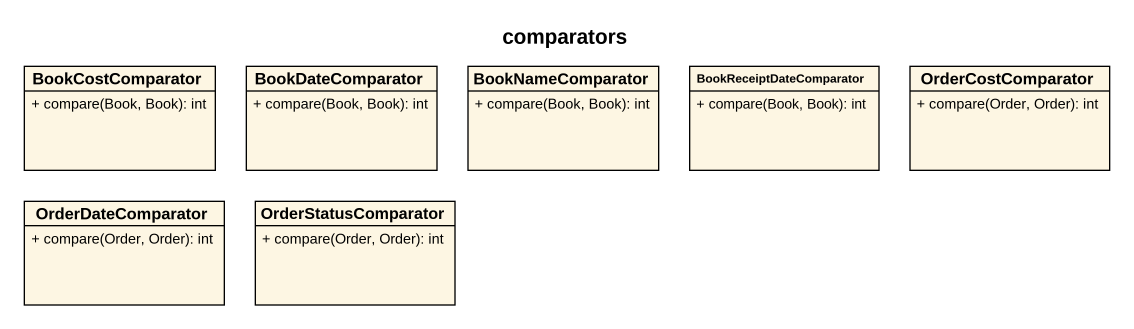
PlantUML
@startuml
title comparators
hide circle
hide empty members
skinparam classAttributeIconSize 0
class BookCostComparator {
  + compare(Book, Book): int
}
class BookDateComparator {
  + compare(Book, Book): int
}
class BookNameComparator {
  + compare(Book, Book): int
}
class BookReceiptDateComparator {
  + compare(Book, Book): int
}
class OrderCostComparator {
  + compare(Order, Order): int
}
class OrderDateComparator {
  + compare(Order, Order): int
}
class OrderStatusComparator {
  + compare(Order, Order): int
}
@enduml
